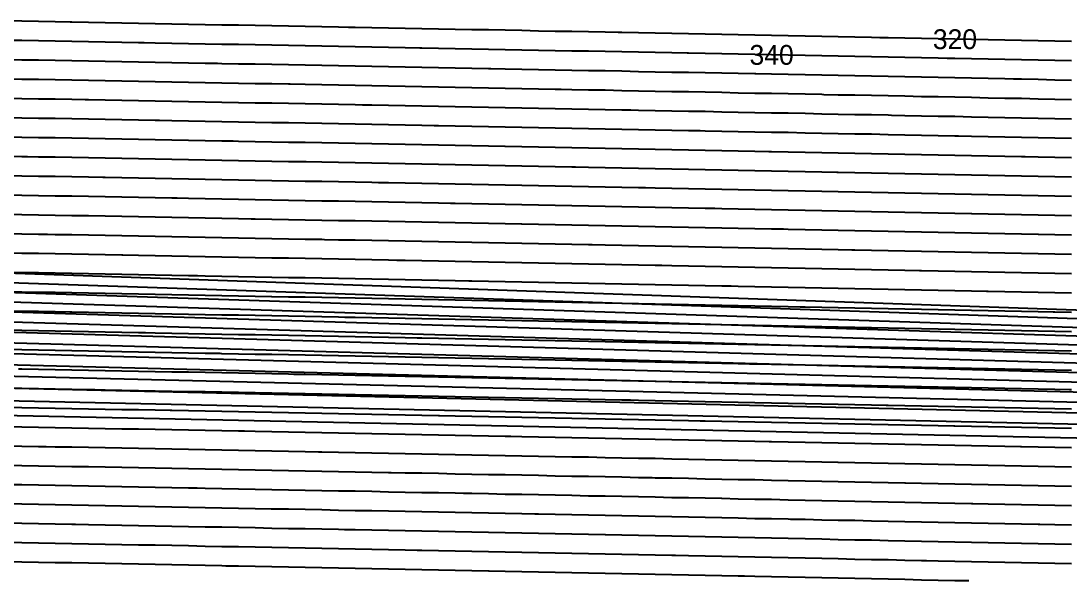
# Model space of a CAD drawing. Header units: metres. Extents: x 3386 to 5486, y 31 to 113.
# Drawn here: x 4023.1 to 4155.5, y 32.7 to 103.4 of the extents above; entities that cross this region are included whole.
import ezdxf
from ezdxf.enums import TextEntityAlignment as Align

# ---------------------------------------------------------------- set-up
doc = ezdxf.new("R2010")
doc.units = ezdxf.units.M
for name, color, linetype in [('Vs_320', 7, 'Continuous'), ('Vs_340', 7, 'Continuous'), ('Vs_360', 7, 'Continuous'), ('Vs_380', 7, 'Continuous'), ('Vs_400', 7, 'Continuous'), ('Vs_420', 7, 'Continuous'), ('Vs_440', 7, 'Continuous'), ('Vs_460', 7, 'Continuous'), ('Vs_480', 7, 'Continuous'), ('Vs_500', 7, 'Continuous'), ('Vs_520', 7, 'Continuous'), ('Vs_540', 7, 'Continuous'), ('Vs_560', 7, 'Continuous'), ('Vs_580', 7, 'Continuous'), ('Vs_600', 7, 'Continuous'), ('Vs_620', 7, 'Continuous'), ('Vs_640', 7, 'Continuous'), ('Vs_660', 7, 'Continuous'), ('Vs_680', 7, 'Continuous'), ('Vs_700', 7, 'Continuous'), ('Vs_720', 7, 'Continuous'), ('Vs_740', 7, 'Continuous'), ('Vs_760', 7, 'Continuous'), ('Vs_780', 7, 'Continuous'), ('Vs_800', 7, 'Continuous'), ('Vs_820', 7, 'Continuous'), ('Vs_840', 7, 'Continuous'), ('Vs_860', 7, 'Continuous'), ('Vs_880', 7, 'Continuous'), ('Vs_900', 7, 'Continuous'), ('Vs_920', 7, 'Continuous'), ('Vs_940', 7, 'Continuous'), ('Vs_960', 7, 'Continuous')]:
    doc.layers.add(name, color=color, linetype=linetype)

msp = doc.modelspace()

# ---------------------------------------------------------------- linework, layer by layer
at = {"layer": 'Vs_320'}
msp.add_lwpolyline([(4155.6, 100.76), (4153.5, 100.8), (4151.4, 100.84), (4149.3, 100.89), (4147.2, 100.93), (4145.1, 100.97), (4143, 101.01), (4140.9, 101.06), (4138.79, 101.1), (4136.69, 101.14), (4134.59, 101.18), (4132.49, 101.23), (4131.44, 101.25), (4130.39, 101.27), (4128.29, 101.31), (4126.19, 101.35), (4124.09, 101.39), (4121.99, 101.44), (4119.88, 101.48), (4117.78, 101.52), (4115.68, 101.56), (4113.58, 101.6), (4111.48, 101.64), (4109.38, 101.68), (4107.28, 101.73), (4105.18, 101.77), (4103.08, 101.81), (4100.97, 101.85), (4098.87, 101.89), (4098.41, 101.9), (4096.77, 101.93), (4094.67, 101.97), (4092.57, 102.01), (4090.47, 102.05), (4088.37, 102.09), (4086.27, 102.14), (4084.17, 102.18), (4082.06, 102.22), (4079.96, 102.26), (4077.86, 102.3), (4075.76, 102.34), (4073.66, 102.38), (4071.56, 102.42), (4069.46, 102.46), (4067.36, 102.5), (4065.26, 102.54), (4064.41, 102.55), (4063.15, 102.58), (4061.05, 102.62), (4058.95, 102.66), (4056.85, 102.7), (4054.75, 102.73), (4052.65, 102.77), (4050.55, 102.81), (4048.45, 102.85), (4046.35, 102.89), (4044.24, 102.93), (4042.14, 102.97), (4040.04, 103.01), (4037.94, 103.05), (4035.84, 103.09), (4033.74, 103.13), (4031.64, 103.16), (4029.54, 103.2), (4029.32, 103.21), (4027.44, 103.24), (4025.33, 103.28), (4023.23, 103.32), (4021.13, 103.36)], dxfattribs=at)
at = {"layer": 'Vs_340'}
msp.add_lwpolyline([(4155.6, 98.31), (4153.5, 98.36), (4151.4, 98.4), (4149.3, 98.44), (4147.2, 98.49), (4145.1, 98.53), (4143, 98.57), (4140.9, 98.61), (4139.9, 98.63), (4138.79, 98.66), (4136.69, 98.7), (4134.59, 98.74), (4132.49, 98.78), (4130.39, 98.82), (4128.29, 98.87), (4126.19, 98.91), (4124.09, 98.95), (4121.99, 98.99), (4119.88, 99.03), (4117.78, 99.08), (4115.68, 99.12), (4113.58, 99.16), (4111.48, 99.2), (4109.38, 99.24), (4107.28, 99.28), (4107.12, 99.29), (4105.18, 99.32), (4103.08, 99.37), (4100.97, 99.41), (4098.87, 99.45), (4096.77, 99.49), (4094.67, 99.53), (4092.57, 99.57), (4090.47, 99.61), (4088.37, 99.65), (4086.27, 99.69), (4084.17, 99.73), (4082.06, 99.77), (4079.96, 99.81), (4077.86, 99.85), (4075.76, 99.89), (4073.66, 99.94), (4073.42, 99.94), (4071.56, 99.98), (4069.46, 100.02), (4067.36, 100.06), (4065.26, 100.09), (4063.15, 100.13), (4061.05, 100.17), (4058.95, 100.21), (4056.85, 100.25), (4054.75, 100.29), (4052.65, 100.33), (4050.55, 100.37), (4048.45, 100.41), (4046.35, 100.45), (4044.24, 100.49), (4042.14, 100.53), (4040.04, 100.57), (4038.64, 100.59), (4037.94, 100.61), (4035.84, 100.64), (4033.74, 100.68), (4031.64, 100.72), (4029.54, 100.76), (4027.44, 100.8), (4025.33, 100.84), (4023.23, 100.88), (4021.13, 100.91)], dxfattribs=at)
at = {"layer": 'Vs_360'}
msp.add_lwpolyline([(4155.6, 95.87), (4153.5, 95.91), (4151.4, 95.96), (4149.3, 96), (4148.3, 96.02), (4147.2, 96.04), (4145.1, 96.09), (4143, 96.13), (4140.9, 96.17), (4138.79, 96.21), (4136.69, 96.26), (4134.59, 96.3), (4132.49, 96.34), (4130.39, 96.38), (4128.29, 96.42), (4126.19, 96.47), (4124.09, 96.51), (4121.99, 96.55), (4119.88, 96.59), (4117.78, 96.63), (4115.78, 96.67), (4115.68, 96.68), (4113.58, 96.72), (4111.48, 96.76), (4109.38, 96.8), (4107.28, 96.84), (4105.18, 96.88), (4103.08, 96.92), (4100.97, 96.96), (4098.87, 97.01), (4096.77, 97.05), (4094.67, 97.09), (4092.57, 97.13), (4090.47, 97.17), (4088.37, 97.21), (4086.27, 97.25), (4084.17, 97.29), (4082.35, 97.33), (4082.06, 97.33), (4079.96, 97.37), (4077.86, 97.41), (4075.76, 97.45), (4073.66, 97.49), (4071.56, 97.53), (4069.46, 97.57), (4067.36, 97.61), (4065.26, 97.65), (4063.15, 97.69), (4061.05, 97.73), (4058.95, 97.77), (4056.85, 97.81), (4054.75, 97.85), (4052.65, 97.89), (4050.55, 97.93), (4048.45, 97.97), (4047.89, 97.98), (4046.35, 98.01), (4044.24, 98.05), (4042.14, 98.09), (4040.04, 98.13), (4037.94, 98.16), (4035.84, 98.2), (4033.74, 98.24), (4031.64, 98.28), (4029.54, 98.32), (4027.44, 98.36), (4025.33, 98.4), (4023.23, 98.43), (4021.13, 98.47)], dxfattribs=at)
at = {"layer": 'Vs_380'}
msp.add_lwpolyline([(4155.6, 93.43), (4153.5, 93.47), (4151.4, 93.51), (4149.3, 93.56), (4147.2, 93.6), (4145.1, 93.64), (4143, 93.69), (4140.9, 93.73), (4138.79, 93.77), (4136.69, 93.81), (4134.59, 93.86), (4132.49, 93.9), (4130.39, 93.94), (4128.29, 93.98), (4126.19, 94.02), (4124.37, 94.06), (4124.09, 94.07), (4121.99, 94.11), (4119.88, 94.15), (4117.78, 94.19), (4115.68, 94.23), (4113.58, 94.27), (4111.48, 94.32), (4109.38, 94.36), (4107.28, 94.4), (4105.18, 94.44), (4103.08, 94.48), (4100.97, 94.52), (4098.87, 94.56), (4096.77, 94.61), (4094.67, 94.65), (4092.57, 94.69), (4091.22, 94.71), (4090.47, 94.73), (4088.37, 94.77), (4086.27, 94.81), (4084.17, 94.85), (4082.06, 94.89), (4079.96, 94.93), (4077.86, 94.97), (4075.76, 95.01), (4073.66, 95.05), (4071.56, 95.09), (4069.46, 95.13), (4067.36, 95.17), (4065.26, 95.21), (4063.15, 95.25), (4061.05, 95.29), (4058.95, 95.33), (4057.07, 95.37), (4056.85, 95.37), (4054.75, 95.41), (4052.65, 95.45), (4050.55, 95.49), (4048.45, 95.53), (4046.35, 95.57), (4044.24, 95.61), (4042.14, 95.65), (4040.04, 95.68), (4037.94, 95.72), (4035.84, 95.76), (4033.74, 95.8), (4031.64, 95.84), (4029.54, 95.88), (4027.44, 95.92), (4025.33, 95.96), (4023.23, 95.99), (4021.77, 96.02)], dxfattribs=at)
at = {"layer": 'Vs_400'}
msp.add_lwpolyline([(4155.6, 90.99), (4153.5, 91.03), (4151.4, 91.07), (4149.3, 91.11), (4147.2, 91.16), (4145.1, 91.2), (4143, 91.24), (4140.9, 91.29), (4138.79, 91.33), (4136.69, 91.37), (4134.59, 91.41), (4132.89, 91.45), (4132.49, 91.46), (4130.39, 91.5), (4128.29, 91.54), (4126.19, 91.58), (4124.09, 91.62), (4121.99, 91.67), (4119.88, 91.71), (4117.78, 91.75), (4115.68, 91.79), (4113.58, 91.83), (4111.48, 91.87), (4109.38, 91.92), (4107.28, 91.96), (4105.18, 92), (4103.08, 92.04), (4100.97, 92.08), (4100.02, 92.1), (4098.87, 92.12), (4096.77, 92.16), (4094.67, 92.21), (4092.57, 92.25), (4090.47, 92.29), (4088.37, 92.33), (4086.27, 92.37), (4084.17, 92.41), (4082.06, 92.45), (4079.96, 92.49), (4077.86, 92.53), (4075.76, 92.57), (4073.66, 92.61), (4071.56, 92.65), (4069.46, 92.69), (4067.36, 92.73), (4066.18, 92.75), (4065.26, 92.77), (4063.15, 92.81), (4061.05, 92.85), (4058.95, 92.89), (4056.85, 92.93), (4054.75, 92.97), (4052.65, 93.01), (4050.55, 93.05), (4048.45, 93.09), (4046.35, 93.13), (4044.24, 93.17), (4042.14, 93.21), (4040.04, 93.24), (4037.94, 93.28), (4035.84, 93.32), (4033.74, 93.36), (4031.64, 93.4), (4031.21, 93.41), (4029.54, 93.44), (4027.44, 93.48), (4025.33, 93.51), (4023.23, 93.55), (4021.13, 93.59)], dxfattribs=at)
at = {"layer": 'Vs_420'}
msp.add_lwpolyline([(4155.6, 88.54), (4153.5, 88.59), (4151.4, 88.63), (4149.3, 88.67), (4147.2, 88.72), (4145.1, 88.76), (4143, 88.8), (4141.36, 88.83), (4140.9, 88.84), (4138.79, 88.89), (4136.69, 88.93), (4134.59, 88.97), (4132.49, 89.01), (4130.39, 89.06), (4128.29, 89.1), (4126.19, 89.14), (4124.09, 89.18), (4121.99, 89.22), (4119.88, 89.27), (4117.78, 89.31), (4115.68, 89.35), (4113.58, 89.39), (4111.48, 89.43), (4109.38, 89.48), (4108.76, 89.49), (4107.28, 89.52), (4105.18, 89.56), (4103.08, 89.6), (4100.97, 89.64), (4098.87, 89.68), (4096.77, 89.72), (4094.67, 89.76), (4092.57, 89.81), (4090.47, 89.85), (4088.37, 89.89), (4086.27, 89.93), (4084.17, 89.97), (4082.06, 90.01), (4079.96, 90.05), (4077.86, 90.09), (4075.76, 90.13), (4075.21, 90.14), (4073.66, 90.17), (4071.56, 90.21), (4069.46, 90.25), (4067.36, 90.29), (4065.26, 90.33), (4063.15, 90.37), (4061.05, 90.41), (4058.95, 90.45), (4056.85, 90.49), (4054.75, 90.53), (4052.65, 90.57), (4050.55, 90.61), (4048.45, 90.65), (4046.35, 90.69), (4044.24, 90.73), (4042.14, 90.76), (4040.58, 90.79), (4040.04, 90.8), (4037.94, 90.84), (4035.84, 90.88), (4033.74, 90.92), (4031.64, 90.96), (4029.54, 91), (4027.44, 91.04), (4025.33, 91.07), (4023.23, 91.11), (4021.13, 91.15)], dxfattribs=at)
at = {"layer": 'Vs_440'}
msp.add_lwpolyline([(4155.6, 86.1), (4153.5, 86.14), (4151.4, 86.19), (4149.77, 86.22), (4149.3, 86.23), (4147.2, 86.27), (4145.1, 86.32), (4143, 86.36), (4140.9, 86.4), (4138.79, 86.44), (4136.69, 86.49), (4134.59, 86.53), (4132.49, 86.57), (4130.39, 86.61), (4128.29, 86.66), (4126.19, 86.7), (4124.09, 86.74), (4121.99, 86.78), (4119.88, 86.83), (4117.78, 86.87), (4117.42, 86.87), (4115.68, 86.91), (4113.58, 86.95), (4111.48, 86.99), (4109.38, 87.03), (4107.28, 87.08), (4105.18, 87.12), (4103.08, 87.16), (4100.97, 87.2), (4098.87, 87.24), (4096.77, 87.28), (4094.67, 87.32), (4092.57, 87.36), (4090.47, 87.41), (4088.37, 87.45), (4086.27, 87.49), (4084.17, 87.53), (4084.17, 87.53), (4082.06, 87.57), (4079.96, 87.61), (4077.86, 87.65), (4075.76, 87.69), (4073.66, 87.73), (4071.56, 87.77), (4069.46, 87.81), (4067.36, 87.85), (4065.26, 87.89), (4063.15, 87.93), (4061.05, 87.97), (4058.95, 88.01), (4056.85, 88.05), (4054.75, 88.09), (4052.65, 88.13), (4050.55, 88.17), (4049.87, 88.18), (4048.45, 88.21), (4046.35, 88.25), (4044.24, 88.29), (4042.14, 88.33), (4040.04, 88.36), (4037.94, 88.4), (4035.84, 88.44), (4033.74, 88.48), (4031.64, 88.52), (4029.54, 88.56), (4027.44, 88.6), (4025.33, 88.63), (4023.23, 88.67), (4021.13, 88.71)], dxfattribs=at)
at = {"layer": 'Vs_460'}
msp.add_lwpolyline([(4155.6, 83.66), (4153.5, 83.7), (4151.4, 83.75), (4149.3, 83.79), (4147.2, 83.83), (4145.1, 83.87), (4143, 83.92), (4140.9, 83.96), (4138.79, 84), (4136.69, 84.05), (4134.59, 84.09), (4132.49, 84.13), (4130.39, 84.17), (4128.29, 84.22), (4126.19, 84.26), (4126.02, 84.26), (4124.09, 84.3), (4121.99, 84.34), (4119.88, 84.38), (4117.78, 84.43), (4115.68, 84.47), (4113.58, 84.51), (4111.48, 84.55), (4109.38, 84.59), (4107.28, 84.64), (4105.18, 84.68), (4103.08, 84.72), (4100.97, 84.76), (4098.87, 84.8), (4096.77, 84.84), (4094.67, 84.88), (4093.06, 84.91), (4092.57, 84.92), (4090.47, 84.97), (4088.37, 85.01), (4086.27, 85.05), (4084.17, 85.09), (4082.06, 85.13), (4079.96, 85.17), (4077.86, 85.21), (4075.76, 85.25), (4073.66, 85.29), (4071.56, 85.33), (4069.46, 85.37), (4067.36, 85.41), (4065.26, 85.45), (4063.15, 85.49), (4061.05, 85.53), (4059.08, 85.57), (4058.95, 85.57), (4056.85, 85.61), (4054.75, 85.65), (4052.65, 85.69), (4050.55, 85.73), (4048.45, 85.77), (4046.35, 85.81), (4044.24, 85.85), (4042.14, 85.89), (4040.04, 85.92), (4037.94, 85.96), (4035.84, 86), (4033.74, 86.04), (4031.64, 86.08), (4029.54, 86.12), (4027.44, 86.16), (4025.33, 86.2), (4023.94, 86.22), (4023.23, 86.23), (4021.13, 86.27)], dxfattribs=at)
at = {"layer": 'Vs_480'}
msp.add_lwpolyline([(4155.6, 81.22), (4153.5, 81.26), (4151.4, 81.3), (4149.3, 81.35), (4147.2, 81.39), (4145.1, 81.43), (4143, 81.48), (4140.9, 81.52), (4138.79, 81.56), (4136.69, 81.6), (4134.59, 81.65), (4134.56, 81.65), (4132.49, 81.69), (4130.39, 81.73), (4128.29, 81.77), (4126.19, 81.82), (4124.09, 81.86), (4121.99, 81.9), (4119.88, 81.94), (4117.78, 81.99), (4115.68, 82.03), (4113.58, 82.07), (4111.48, 82.11), (4109.38, 82.15), (4107.28, 82.19), (4105.18, 82.24), (4103.08, 82.28), (4101.87, 82.3), (4100.97, 82.32), (4098.87, 82.36), (4096.77, 82.4), (4094.67, 82.44), (4092.57, 82.48), (4090.47, 82.53), (4088.37, 82.57), (4086.27, 82.61), (4084.17, 82.65), (4082.06, 82.69), (4079.96, 82.73), (4077.86, 82.77), (4075.76, 82.81), (4073.66, 82.85), (4071.56, 82.89), (4069.46, 82.93), (4068.22, 82.95), (4067.36, 82.97), (4065.26, 83.01), (4063.15, 83.05), (4061.05, 83.09), (4058.95, 83.13), (4056.85, 83.17), (4054.75, 83.21), (4052.65, 83.25), (4050.55, 83.29), (4048.45, 83.33), (4046.35, 83.37), (4044.24, 83.41), (4042.14, 83.45), (4040.04, 83.49), (4037.94, 83.52), (4035.84, 83.56), (4033.74, 83.6), (4033.43, 83.61), (4031.64, 83.64), (4029.54, 83.68), (4027.44, 83.72), (4025.33, 83.76), (4023.23, 83.8), (4021.13, 83.83)], dxfattribs=at)
at = {"layer": 'Vs_500'}
msp.add_lwpolyline([(4155.6, 78.78), (4153.5, 78.82), (4151.4, 78.86), (4149.3, 78.91), (4147.2, 78.95), (4145.1, 78.99), (4143.03, 79.04), (4143, 79.04), (4140.9, 79.08), (4138.79, 79.12), (4136.69, 79.16), (4134.59, 79.21), (4132.49, 79.25), (4130.39, 79.29), (4128.29, 79.33), (4126.19, 79.38), (4124.09, 79.42), (4121.99, 79.46), (4119.88, 79.5), (4117.78, 79.55), (4115.68, 79.59), (4113.58, 79.63), (4111.48, 79.67), (4110.61, 79.69), (4109.38, 79.71), (4107.28, 79.75), (4105.18, 79.8), (4103.08, 79.84), (4100.97, 79.88), (4098.87, 79.92), (4096.77, 79.96), (4094.67, 80), (4092.57, 80.04), (4090.47, 80.09), (4088.37, 80.13), (4086.27, 80.17), (4084.17, 80.21), (4082.06, 80.25), (4079.96, 80.29), (4077.86, 80.33), (4077.27, 80.34), (4075.76, 80.37), (4073.66, 80.41), (4071.56, 80.45), (4069.46, 80.49), (4067.36, 80.53), (4065.26, 80.57), (4063.15, 80.61), (4061.05, 80.65), (4058.95, 80.69), (4056.85, 80.73), (4054.75, 80.77), (4052.65, 80.81), (4050.55, 80.85), (4048.45, 80.89), (4046.35, 80.93), (4044.24, 80.97), (4042.83, 80.99), (4042.14, 81.01), (4040.04, 81.05), (4037.94, 81.09), (4035.84, 81.12), (4033.74, 81.16), (4031.64, 81.2), (4029.54, 81.24), (4027.44, 81.28), (4025.33, 81.32), (4023.23, 81.36), (4021.13, 81.4)], dxfattribs=at)
at = {"layer": 'Vs_520'}
msp.add_lwpolyline([(4155.6, 76.34), (4153.5, 76.38), (4151.43, 76.42), (4151.4, 76.42), (4149.3, 76.47), (4147.2, 76.51), (4145.1, 76.55), (4143, 76.6), (4140.9, 76.64), (4138.79, 76.68), (4136.69, 76.72), (4134.59, 76.77), (4132.49, 76.81), (4130.39, 76.85), (4128.29, 76.89), (4126.19, 76.94), (4124.09, 76.98), (4121.99, 77.02), (4119.88, 77.06), (4119.29, 77.08), (4117.78, 77.11), (4115.68, 77.15), (4113.58, 77.19), (4111.48, 77.23), (4109.38, 77.27), (4107.28, 77.31), (4105.18, 77.36), (4103.08, 77.4), (4100.97, 77.44), (4098.87, 77.48), (4096.77, 77.52), (4094.67, 77.56), (4092.57, 77.61), (4090.47, 77.65), (4088.37, 77.69), (4086.27, 77.73), (4086.24, 77.73), (4084.17, 77.77), (4082.06, 77.81), (4079.96, 77.85), (4077.86, 77.89), (4075.76, 77.93), (4073.66, 77.97), (4071.56, 78.01), (4069.46, 78.05), (4067.36, 78.09), (4065.26, 78.13), (4063.15, 78.17), (4061.05, 78.21), (4058.95, 78.25), (4056.85, 78.29), (4054.75, 78.33), (4052.65, 78.37), (4052.15, 78.38), (4050.55, 78.41), (4048.45, 78.45), (4046.35, 78.49), (4044.24, 78.53), (4042.14, 78.57), (4040.04, 78.61), (4037.94, 78.65), (4035.84, 78.69), (4033.74, 78.73), (4031.64, 78.76), (4029.54, 78.8), (4027.44, 78.84), (4025.33, 78.88), (4023.23, 78.92), (4021.13, 78.96)], dxfattribs=at)
at = {"layer": 'Vs_540'}
msp.add_lwpolyline([(4155.6, 73.9), (4153.5, 73.94), (4151.4, 73.98), (4149.3, 74.03), (4147.2, 74.07), (4145.1, 74.11), (4143, 74.15), (4140.9, 74.2), (4138.79, 74.24), (4136.69, 74.28), (4134.59, 74.33), (4132.49, 74.37), (4130.39, 74.41), (4128.29, 74.45), (4127.89, 74.46), (4126.19, 74.5), (4124.09, 74.54), (4121.99, 74.58), (4119.88, 74.62), (4117.78, 74.67), (4115.68, 74.71), (4113.58, 74.75), (4111.48, 74.79), (4109.38, 74.83), (4107.28, 74.88), (4105.18, 74.92), (4103.08, 74.96), (4100.97, 75), (4098.87, 75.04), (4096.77, 75.08), (4095.13, 75.12), (4094.67, 75.12), (4092.57, 75.17), (4090.47, 75.21), (4088.37, 75.25), (4086.27, 75.29), (4084.17, 75.33), (4082.06, 75.37), (4079.96, 75.41), (4077.86, 75.45), (4075.76, 75.49), (4073.66, 75.53), (4071.56, 75.57), (4069.46, 75.61), (4067.36, 75.65), (4065.26, 75.69), (4063.15, 75.73), (4061.38, 75.77), (4061.05, 75.78), (4058.95, 75.81), (4056.85, 75.85), (4054.75, 75.89), (4052.65, 75.93), (4050.55, 75.97), (4048.45, 76.01), (4046.35, 76.05), (4044.24, 76.09), (4042.14, 76.13), (4040.04, 76.17), (4037.94, 76.21), (4035.84, 76.25), (4033.74, 76.29), (4031.64, 76.33), (4029.54, 76.37), (4027.44, 76.4), (4026.46, 76.42), (4025.33, 76.44), (4023.23, 76.48), (4021.13, 76.52)], dxfattribs=at)
at = {"layer": 'Vs_560'}
msp.add_lwpolyline([(4155.6, 71.46), (4153.5, 71.5), (4151.4, 71.54), (4149.3, 71.59), (4147.2, 71.63), (4145.1, 71.67), (4143, 71.71), (4140.9, 71.76), (4138.79, 71.8), (4136.69, 71.84), (4136.42, 71.85), (4134.59, 71.89), (4132.49, 71.93), (4130.39, 71.97), (4128.29, 72.01), (4126.19, 72.06), (4124.09, 72.1), (4121.99, 72.14), (4119.88, 72.18), (4117.78, 72.23), (4115.68, 72.27), (4113.58, 72.31), (4111.48, 72.35), (4109.38, 72.39), (4107.28, 72.44), (4105.18, 72.48), (4103.95, 72.5), (4103.08, 72.52), (4100.97, 72.56), (4098.87, 72.6), (4096.77, 72.64), (4094.67, 72.69), (4092.57, 72.73), (4090.47, 72.77), (4088.37, 72.81), (4086.27, 72.85), (4084.17, 72.89), (4082.06, 72.93), (4079.96, 72.97), (4077.86, 73.01), (4075.76, 73.05), (4073.66, 73.1), (4071.56, 73.14), (4070.52, 73.16), (4069.46, 73.18), (4067.36, 73.22), (4065.26, 73.26), (4063.15, 73.3), (4061.05, 73.34), (4058.95, 73.38), (4056.85, 73.42), (4054.75, 73.46), (4052.65, 73.5), (4050.55, 73.54), (4048.45, 73.58), (4046.35, 73.62), (4044.24, 73.65), (4042.14, 73.69), (4040.04, 73.73), (4037.94, 73.77), (4035.97, 73.81), (4035.84, 73.81), (4033.74, 73.85), (4031.64, 73.89), (4029.54, 73.93), (4027.44, 73.97), (4025.33, 74.01), (4023.23, 74.04), (4021.13, 74.08)], dxfattribs=at)
at = {"layer": 'Vs_580'}
msp.add_lwpolyline([(4155.6, 69.01), (4153.5, 69.06), (4151.4, 69.1), (4149.3, 69.15), (4147.2, 69.19), (4145.1, 69.23), (4144.89, 69.24), (4143, 69.28), (4140.9, 69.32), (4138.79, 69.36), (4136.69, 69.4), (4134.59, 69.45), (4132.49, 69.49), (4130.39, 69.53), (4128.29, 69.58), (4126.19, 69.62), (4124.09, 69.66), (4121.99, 69.7), (4119.88, 69.75), (4117.78, 69.79), (4115.68, 69.83), (4113.58, 69.87), (4112.69, 69.89), (4111.48, 69.91), (4109.38, 69.96), (4107.28, 70), (4105.18, 70.04), (4103.08, 70.08), (4100.97, 70.12), (4098.87, 70.16), (4096.77, 70.21), (4094.67, 70.25), (4092.57, 70.29), (4090.47, 70.33), (4088.37, 70.37), (4086.27, 70.41), (4084.17, 70.45), (4082.06, 70.49), (4079.96, 70.54), (4079.58, 70.54), (4077.86, 70.58), (4075.76, 70.62), (4073.66, 70.66), (4071.56, 70.7), (4069.46, 70.74), (4067.36, 70.78), (4065.26, 70.82), (4063.15, 70.86), (4061.05, 70.9), (4058.95, 70.94), (4056.85, 70.98), (4054.75, 71.02), (4052.65, 71.06), (4050.55, 71.1), (4048.45, 71.14), (4046.35, 71.18), (4045.38, 71.2), (4044.24, 71.22), (4042.14, 71.26), (4040.04, 71.3), (4037.94, 71.34), (4035.84, 71.37), (4033.74, 71.41), (4031.64, 71.45), (4029.54, 71.49), (4027.44, 71.53), (4025.33, 71.57), (4023.23, 71.61), (4021.13, 71.65)], dxfattribs=at)
at = {"layer": 'Vs_600'}
msp.add_lwpolyline([(4155.6, 66.58), (4153.5, 66.62), (4153.29, 66.62), (4151.4, 66.66), (4149.3, 66.71), (4147.2, 66.75), (4145.1, 66.79), (4143, 66.84), (4140.9, 66.88), (4138.79, 66.92), (4136.69, 66.96), (4134.59, 67.01), (4132.49, 67.05), (4130.39, 67.09), (4128.29, 67.14), (4126.19, 67.18), (4124.09, 67.22), (4121.99, 67.26), (4121.36, 67.28), (4119.88, 67.31), (4117.78, 67.35), (4115.68, 67.39), (4113.58, 67.43), (4111.48, 67.48), (4109.38, 67.52), (4107.28, 67.56), (4105.18, 67.6), (4103.08, 67.64), (4100.97, 67.68), (4098.87, 67.73), (4096.77, 67.77), (4094.67, 67.81), (4092.57, 67.85), (4090.47, 67.89), (4088.55, 67.93), (4088.37, 67.93), (4086.27, 67.97), (4084.17, 68.02), (4082.06, 68.06), (4079.96, 68.1), (4077.86, 68.14), (4075.76, 68.18), (4073.66, 68.22), (4071.56, 68.26), (4069.46, 68.3), (4067.36, 68.34), (4065.26, 68.38), (4063.15, 68.42), (4061.05, 68.46), (4058.95, 68.5), (4056.85, 68.54), (4054.75, 68.58), (4054.71, 68.58), (4052.65, 68.62), (4050.55, 68.66), (4048.45, 68.7), (4046.35, 68.74), (4044.24, 68.78), (4042.14, 68.82), (4040.04, 68.86), (4037.94, 68.9), (4035.84, 68.94), (4033.74, 68.98), (4031.64, 69.02), (4029.54, 69.05), (4027.44, 69.09), (4025.33, 69.13), (4023.23, 69.17), (4021.13, 69.21)], dxfattribs=at)
at = {"layer": 'Vs_620'}
msp.add_lwpolyline([(4155.6, 64.14), (4153.5, 64.18), (4151.4, 64.22), (4149.3, 64.27), (4147.2, 64.31), (4145.1, 64.35), (4143, 64.4), (4140.9, 64.44), (4138.79, 64.48), (4136.69, 64.53), (4134.59, 64.57), (4132.49, 64.61), (4130.39, 64.65), (4129.96, 64.66), (4128.29, 64.7), (4126.19, 64.74), (4124.09, 64.78), (4121.99, 64.83), (4119.88, 64.87), (4117.78, 64.91), (4115.68, 64.95), (4113.58, 64.99), (4111.48, 65.04), (4109.38, 65.08), (4107.28, 65.12), (4105.18, 65.16), (4103.08, 65.2), (4100.97, 65.25), (4098.87, 65.29), (4097.44, 65.32), (4096.77, 65.33), (4094.67, 65.37), (4092.57, 65.41), (4090.47, 65.45), (4088.37, 65.5), (4086.27, 65.54), (4084.17, 65.58), (4082.06, 65.62), (4079.96, 65.66), (4077.86, 65.7), (4075.76, 65.74), (4073.66, 65.78), (4071.56, 65.82), (4069.46, 65.86), (4067.36, 65.9), (4065.26, 65.94), (4063.94, 65.97), (4063.15, 65.98), (4061.05, 66.03), (4058.95, 66.07), (4056.85, 66.11), (4054.75, 66.15), (4052.65, 66.19), (4050.55, 66.23), (4048.45, 66.26), (4046.35, 66.3), (4044.24, 66.34), (4042.14, 66.38), (4040.04, 66.42), (4037.94, 66.46), (4035.84, 66.5), (4033.74, 66.54), (4031.64, 66.58), (4029.54, 66.62), (4029.29, 66.62), (4027.44, 66.66), (4025.33, 66.7), (4023.23, 66.73), (4021.13, 66.77)], dxfattribs=at)
at = {"layer": 'Vs_640'}
msp.add_lwpolyline([(4155.6, 61.7), (4153.5, 61.74), (4151.4, 61.78), (4149.3, 61.83), (4147.2, 61.87), (4145.1, 61.91), (4143, 61.96), (4140.9, 62), (4138.79, 62.04), (4138.48, 62.05), (4136.69, 62.09), (4134.59, 62.13), (4132.49, 62.17), (4130.39, 62.22), (4128.29, 62.26), (4126.19, 62.3), (4124.09, 62.34), (4121.99, 62.39), (4119.88, 62.43), (4117.78, 62.47), (4115.68, 62.51), (4113.58, 62.56), (4111.48, 62.6), (4109.38, 62.64), (4107.28, 62.68), (4106.25, 62.7), (4105.18, 62.73), (4103.08, 62.77), (4100.97, 62.81), (4098.87, 62.85), (4096.77, 62.89), (4094.67, 62.93), (4092.57, 62.98), (4090.47, 63.02), (4088.37, 63.06), (4086.27, 63.1), (4084.17, 63.14), (4082.06, 63.18), (4079.96, 63.22), (4077.86, 63.26), (4075.76, 63.3), (4073.66, 63.35), (4073.08, 63.36), (4071.56, 63.39), (4069.46, 63.43), (4067.36, 63.47), (4065.26, 63.51), (4063.15, 63.55), (4061.05, 63.59), (4058.95, 63.63), (4056.85, 63.67), (4054.75, 63.71), (4052.65, 63.75), (4050.55, 63.79), (4048.45, 63.83), (4046.35, 63.87), (4044.24, 63.91), (4042.14, 63.95), (4040.04, 63.99), (4038.81, 64.01), (4037.94, 64.03), (4035.84, 64.07), (4033.74, 64.1), (4031.64, 64.14), (4029.54, 64.18), (4027.44, 64.22), (4025.33, 64.26), (4023.23, 64.3), (4021.13, 64.34)], dxfattribs=at)
at = {"layer": 'Vs_660'}
msp.add_lwpolyline([(4155.6, 59.26), (4153.5, 59.3), (4151.4, 59.34), (4149.3, 59.39), (4147.2, 59.43), (4146.94, 59.44), (4145.1, 59.48), (4143, 59.52), (4140.9, 59.56), (4138.79, 59.61), (4136.69, 59.65), (4134.59, 59.69), (4132.49, 59.73), (4130.39, 59.78), (4128.29, 59.82), (4126.19, 59.86), (4124.09, 59.91), (4121.99, 59.95), (4119.88, 59.99), (4117.78, 60.03), (4115.68, 60.08), (4114.99, 60.09), (4113.58, 60.12), (4111.48, 60.16), (4109.38, 60.2), (4107.28, 60.25), (4105.18, 60.29), (4103.08, 60.33), (4100.97, 60.37), (4098.87, 60.41), (4096.77, 60.45), (4094.67, 60.5), (4092.57, 60.54), (4090.47, 60.58), (4088.37, 60.62), (4086.27, 60.66), (4084.17, 60.7), (4082.13, 60.74), (4082.06, 60.74), (4079.96, 60.79), (4077.86, 60.83), (4075.76, 60.87), (4073.66, 60.91), (4071.56, 60.95), (4069.46, 60.99), (4067.36, 61.03), (4065.26, 61.07), (4063.15, 61.11), (4061.05, 61.15), (4058.95, 61.19), (4056.85, 61.23), (4054.75, 61.27), (4052.65, 61.31), (4050.55, 61.35), (4048.45, 61.39), (4048.22, 61.4), (4046.35, 61.43), (4044.24, 61.47), (4042.14, 61.51), (4040.04, 61.55), (4037.94, 61.59), (4035.84, 61.63), (4033.74, 61.67), (4031.64, 61.71), (4029.54, 61.75), (4027.44, 61.79), (4025.33, 61.83), (4023.23, 61.86), (4021.13, 61.9)], dxfattribs=at)
at = {"layer": 'Vs_680'}
msp.add_lwpolyline([(4155.6, 56.82), (4155.33, 56.82), (4153.5, 56.86), (4151.4, 56.91), (4149.3, 56.95), (4147.2, 56.99), (4145.1, 57.04), (4143, 57.08), (4140.9, 57.12), (4138.79, 57.17), (4136.69, 57.21), (4134.59, 57.25), (4132.49, 57.3), (4130.39, 57.34), (4128.29, 57.38), (4126.19, 57.43), (4124.09, 57.47), (4123.64, 57.48), (4121.99, 57.51), (4119.88, 57.55), (4117.78, 57.6), (4115.68, 57.64), (4113.58, 57.68), (4111.48, 57.72), (4109.38, 57.77), (4107.28, 57.81), (4105.18, 57.85), (4103.08, 57.89), (4100.97, 57.93), (4098.87, 57.98), (4096.77, 58.02), (4094.67, 58.06), (4092.57, 58.1), (4091.09, 58.13), (4090.47, 58.14), (4088.37, 58.18), (4086.27, 58.23), (4084.17, 58.27), (4082.06, 58.31), (4079.96, 58.35), (4077.86, 58.39), (4075.76, 58.43), (4073.66, 58.47), (4071.56, 58.51), (4069.46, 58.55), (4067.36, 58.59), (4065.26, 58.64), (4063.15, 58.68), (4061.05, 58.72), (4058.95, 58.76), (4057.54, 58.78), (4056.85, 58.8), (4054.75, 58.84), (4052.65, 58.88), (4050.55, 58.92), (4048.45, 58.96), (4046.35, 59), (4044.24, 59.04), (4042.14, 59.08), (4040.04, 59.12), (4037.94, 59.16), (4035.84, 59.19), (4033.74, 59.23), (4031.64, 59.27), (4029.54, 59.31), (4027.44, 59.35), (4025.33, 59.39), (4023.23, 59.43), (4022.82, 59.44)], dxfattribs=at)
at = {"layer": 'Vs_700'}
for points in [[(3386.6, 93.52), (4884.3, 41.73)], [(4155.6, 54.38), (4153.5, 54.42), (4151.4, 54.47), (4149.3, 54.51), (4147.2, 54.56), (4145.1, 54.6), (4143, 54.64), (4140.9, 54.69), (4138.79, 54.73), (4136.69, 54.77), (4134.59, 54.82), (4132.49, 54.86), (4132.23, 54.86), (4130.39, 54.9), (4128.29, 54.95), (4126.19, 54.99), (4124.09, 55.03), (4121.99, 55.07), (4119.88, 55.12), (4117.78, 55.16), (4115.68, 55.2), (4113.58, 55.24), (4111.48, 55.29), (4109.38, 55.33), (4107.28, 55.37), (4105.18, 55.41), (4103.08, 55.46), (4100.97, 55.5), (4099.97, 55.52), (4098.87, 55.54), (4096.77, 55.58), (4094.67, 55.62), (4092.57, 55.66), (4090.47, 55.71), (4088.37, 55.75), (4086.27, 55.79), (4084.17, 55.83), (4082.06, 55.87), (4079.96, 55.91), (4077.86, 55.95), (4075.76, 56), (4073.66, 56.04), (4071.56, 56.08), (4069.46, 56.12), (4067.36, 56.16), (4066.75, 56.17), (4065.26, 56.2), (4063.15, 56.24), (4061.05, 56.28), (4058.95, 56.32), (4056.85, 56.36), (4054.75, 56.4), (4052.65, 56.44), (4050.55, 56.48), (4048.45, 56.52), (4046.35, 56.56), (4044.24, 56.6), (4042.14, 56.64), (4040.04, 56.68), (4037.94, 56.72), (4035.84, 56.76), (4033.74, 56.8), (4032.43, 56.82), (4031.64, 56.84), (4029.54, 56.88), (4027.44, 56.92), (4025.33, 56.96), (4023.23, 57), (4021.13, 57.03)]]:
    msp.add_lwpolyline(points, dxfattribs=at)
at = {"layer": 'Vs_720'}
for points in [[(3386.6, 91.76), (4891.05, 41.06)], [(4155.6, 51.94), (4153.5, 51.99), (4151.4, 52.03), (4149.3, 52.07), (4147.2, 52.12), (4145.1, 52.16), (4143, 52.2), (4140.9, 52.25), (4140.74, 52.25), (4138.79, 52.29), (4136.69, 52.33), (4134.59, 52.38), (4132.49, 52.42), (4130.39, 52.46), (4128.29, 52.51), (4126.19, 52.55), (4124.09, 52.59), (4121.99, 52.64), (4119.88, 52.68), (4117.78, 52.72), (4115.68, 52.76), (4113.58, 52.81), (4111.48, 52.85), (4109.38, 52.89), (4108.76, 52.9), (4107.28, 52.93), (4105.18, 52.98), (4103.08, 53.02), (4100.97, 53.06), (4098.87, 53.1), (4096.77, 53.15), (4094.67, 53.19), (4092.57, 53.23), (4090.47, 53.27), (4088.37, 53.31), (4086.27, 53.35), (4084.17, 53.4), (4082.06, 53.44), (4079.96, 53.48), (4077.86, 53.52), (4075.88, 53.56), (4075.76, 53.56), (4073.66, 53.6), (4071.56, 53.64), (4069.46, 53.68), (4067.36, 53.72), (4065.26, 53.76), (4063.15, 53.81), (4061.05, 53.85), (4058.95, 53.89), (4056.85, 53.93), (4054.75, 53.97), (4052.65, 54.01), (4050.55, 54.05), (4048.45, 54.09), (4046.35, 54.13), (4044.24, 54.17), (4042.14, 54.21), (4041.93, 54.21), (4040.04, 54.25), (4037.94, 54.29), (4035.84, 54.33), (4033.74, 54.37), (4031.64, 54.4), (4029.54, 54.44), (4027.44, 54.48), (4025.33, 54.52), (4023.23, 54.56), (4021.13, 54.6)]]:
    msp.add_lwpolyline(points, dxfattribs=at)
at = {"layer": 'Vs_740'}
for points in [[(3386.6, 89.98), (4897.83, 40.41)], [(4155.6, 49.5), (4153.5, 49.55), (4151.4, 49.59), (4149.3, 49.64), (4149.18, 49.64), (4147.2, 49.68), (4145.1, 49.72), (4143, 49.77), (4140.9, 49.81), (4138.79, 49.85), (4136.69, 49.9), (4134.59, 49.94), (4132.49, 49.98), (4130.39, 50.03), (4128.29, 50.07), (4126.19, 50.11), (4124.09, 50.16), (4121.99, 50.2), (4119.88, 50.24), (4117.78, 50.29), (4117.48, 50.29), (4115.68, 50.33), (4113.58, 50.37), (4111.48, 50.41), (4109.38, 50.46), (4107.28, 50.5), (4105.18, 50.54), (4103.08, 50.58), (4100.97, 50.62), (4098.87, 50.67), (4096.77, 50.71), (4094.67, 50.75), (4092.57, 50.79), (4090.47, 50.83), (4088.37, 50.88), (4086.27, 50.92), (4084.91, 50.94), (4084.17, 50.96), (4082.06, 51), (4079.96, 51.04), (4077.86, 51.08), (4075.76, 51.12), (4073.66, 51.17), (4071.56, 51.21), (4069.46, 51.25), (4067.36, 51.29), (4065.26, 51.33), (4063.15, 51.37), (4061.05, 51.41), (4058.95, 51.45), (4056.85, 51.49), (4054.75, 51.53), (4052.65, 51.57), (4051.32, 51.6), (4050.55, 51.61), (4048.45, 51.65), (4046.35, 51.69), (4044.24, 51.73), (4042.14, 51.77), (4040.04, 51.81), (4037.94, 51.85), (4035.84, 51.89), (4033.74, 51.93), (4031.64, 51.97), (4029.54, 52.01), (4027.44, 52.05), (4025.33, 52.09), (4023.23, 52.13), (4021.13, 52.17)]]:
    msp.add_lwpolyline(points, dxfattribs=at)
at = {"layer": 'Vs_760'}
for points in [[(3386.6, 88.18), (4904.66, 39.78)], [(4155.6, 47.07), (4153.5, 47.11), (4151.4, 47.15), (4149.3, 47.2), (4147.2, 47.24), (4145.1, 47.29), (4143, 47.33), (4140.9, 47.37), (4138.79, 47.42), (4136.69, 47.46), (4134.59, 47.5), (4132.49, 47.55), (4130.39, 47.59), (4128.29, 47.63), (4126.19, 47.68), (4126.12, 47.68), (4124.09, 47.72), (4121.99, 47.76), (4119.88, 47.81), (4117.78, 47.85), (4115.68, 47.89), (4113.58, 47.93), (4111.48, 47.98), (4109.38, 48.02), (4107.28, 48.06), (4105.18, 48.1), (4103.08, 48.15), (4100.97, 48.19), (4098.87, 48.23), (4096.77, 48.27), (4094.67, 48.32), (4093.85, 48.33), (4092.57, 48.36), (4090.47, 48.4), (4088.37, 48.44), (4086.27, 48.48), (4084.17, 48.52), (4082.06, 48.57), (4079.96, 48.61), (4077.86, 48.65), (4075.76, 48.69), (4073.66, 48.73), (4071.56, 48.77), (4069.46, 48.81), (4067.36, 48.85), (4065.26, 48.89), (4063.15, 48.94), (4061.05, 48.98), (4060.62, 48.98), (4058.95, 49.02), (4056.85, 49.06), (4054.75, 49.1), (4052.65, 49.14), (4050.55, 49.18), (4048.45, 49.22), (4046.35, 49.26), (4044.24, 49.3), (4042.14, 49.34), (4040.04, 49.38), (4037.94, 49.42), (4035.84, 49.46), (4033.74, 49.5), (4031.64, 49.54), (4029.54, 49.58), (4027.44, 49.62), (4026.27, 49.64), (4025.33, 49.66), (4023.23, 49.69), (4021.13, 49.73)]]:
    msp.add_lwpolyline(points, dxfattribs=at)
at = {"layer": 'Vs_780'}
for points in [[(3386.6, 86.31), (4911.55, 39.17)], [(4155.6, 44.63), (4153.5, 44.67), (4151.4, 44.72), (4149.3, 44.76), (4147.2, 44.8), (4145.1, 44.85), (4143, 44.89), (4140.9, 44.94), (4138.79, 44.98), (4136.69, 45.02), (4134.68, 45.07), (4134.59, 45.07), (4132.49, 45.11), (4130.39, 45.15), (4128.29, 45.2), (4126.19, 45.24), (4124.09, 45.28), (4121.99, 45.33), (4119.88, 45.37), (4117.78, 45.41), (4115.68, 45.46), (4113.58, 45.5), (4111.48, 45.54), (4109.38, 45.58), (4107.28, 45.63), (4105.18, 45.67), (4103.08, 45.71), (4102.71, 45.72), (4100.97, 45.75), (4098.87, 45.8), (4096.77, 45.84), (4094.67, 45.88), (4092.57, 45.92), (4090.47, 45.96), (4088.37, 46.01), (4086.27, 46.05), (4084.17, 46.09), (4082.06, 46.13), (4079.96, 46.17), (4077.86, 46.21), (4075.76, 46.26), (4073.66, 46.3), (4071.56, 46.34), (4069.81, 46.37), (4069.46, 46.38), (4067.36, 46.42), (4065.26, 46.46), (4063.15, 46.5), (4061.05, 46.54), (4058.95, 46.58), (4056.85, 46.62), (4054.75, 46.66), (4052.65, 46.7), (4050.55, 46.75), (4048.45, 46.79), (4046.35, 46.83), (4044.24, 46.87), (4042.14, 46.91), (4040.04, 46.95), (4037.94, 46.99), (4035.85, 47.03), (4035.84, 47.03), (4033.74, 47.06), (4031.64, 47.1), (4029.54, 47.14), (4027.44, 47.18), (4025.33, 47.22), (4023.23, 47.26), (4021.13, 47.3)]]:
    msp.add_lwpolyline(points, dxfattribs=at)
at = {"layer": 'Vs_800'}
for points in [[(3386.6, 84.42), (4918.53, 38.57)], [(4155.6, 42.19), (4153.5, 42.24), (4151.4, 42.28), (4149.3, 42.32), (4147.2, 42.37), (4145.1, 42.41), (4143.17, 42.45), (4143, 42.46), (4140.9, 42.5), (4138.79, 42.54), (4136.69, 42.59), (4134.59, 42.63), (4132.49, 42.67), (4130.39, 42.72), (4128.29, 42.76), (4126.19, 42.8), (4124.09, 42.85), (4121.99, 42.89), (4119.88, 42.93), (4117.78, 42.98), (4115.68, 43.02), (4113.58, 43.06), (4111.48, 43.11), (4111.48, 43.11), (4109.38, 43.15), (4107.28, 43.19), (4105.18, 43.23), (4103.08, 43.28), (4100.97, 43.32), (4098.87, 43.36), (4096.77, 43.4), (4094.67, 43.44), (4092.57, 43.49), (4090.47, 43.53), (4088.37, 43.57), (4086.27, 43.61), (4084.17, 43.65), (4082.06, 43.7), (4079.96, 43.74), (4078.9, 43.76), (4077.86, 43.78), (4075.76, 43.82), (4073.66, 43.86), (4071.56, 43.9), (4069.46, 43.94), (4067.36, 43.99), (4065.26, 44.03), (4063.15, 44.07), (4061.05, 44.11), (4058.95, 44.15), (4056.85, 44.19), (4054.75, 44.23), (4052.65, 44.27), (4050.55, 44.31), (4048.45, 44.35), (4046.35, 44.39), (4045.32, 44.41), (4044.24, 44.43), (4042.14, 44.47), (4040.04, 44.51), (4037.94, 44.55), (4035.84, 44.59), (4033.74, 44.63), (4031.64, 44.67), (4029.54, 44.71), (4027.44, 44.75), (4025.33, 44.79), (4023.23, 44.83), (4021.13, 44.87)]]:
    msp.add_lwpolyline(points, dxfattribs=at)
at = {"layer": 'Vs_820'}
for points in [[(3386.6, 82.46), (4925.61, 37.98)], [(4155.6, 39.75), (4153.5, 39.8), (4151.59, 39.84), (4151.4, 39.84), (4149.3, 39.89), (4147.2, 39.93), (4145.1, 39.98), (4143, 40.02), (4140.9, 40.06), (4138.79, 40.11), (4136.69, 40.15), (4134.59, 40.19), (4132.49, 40.24), (4130.39, 40.28), (4128.29, 40.33), (4126.19, 40.37), (4124.09, 40.41), (4121.99, 40.46), (4120.17, 40.49), (4119.88, 40.5), (4117.78, 40.54), (4115.68, 40.58), (4113.58, 40.63), (4111.48, 40.67), (4109.38, 40.71), (4107.28, 40.76), (4105.18, 40.8), (4103.08, 40.84), (4100.97, 40.88), (4098.87, 40.93), (4096.77, 40.97), (4094.67, 41.01), (4092.57, 41.05), (4090.47, 41.09), (4088.37, 41.14), (4087.9, 41.15), (4086.27, 41.18), (4084.17, 41.22), (4082.06, 41.26), (4079.96, 41.3), (4077.86, 41.35), (4075.76, 41.39), (4073.66, 41.43), (4071.56, 41.47), (4069.46, 41.51), (4067.36, 41.55), (4065.26, 41.59), (4063.15, 41.63), (4061.05, 41.68), (4058.95, 41.72), (4056.85, 41.76), (4054.75, 41.8), (4054.68, 41.8), (4052.65, 41.84), (4050.55, 41.88), (4048.45, 41.92), (4046.35, 41.96), (4044.24, 42), (4042.14, 42.04), (4040.04, 42.08), (4037.94, 42.12), (4035.84, 42.16), (4033.74, 42.2), (4031.64, 42.24), (4029.54, 42.28), (4027.44, 42.32), (4025.33, 42.36), (4023.23, 42.4), (4021.13, 42.44)]]:
    msp.add_lwpolyline(points, dxfattribs=at)
at = {"layer": 'Vs_840'}
for points in [[(3386.6, 80.45), (4932.83, 37.41)], [(4155.6, 37.32), (4153.5, 37.36), (4151.4, 37.41), (4149.3, 37.45), (4147.2, 37.5), (4145.1, 37.54), (4143, 37.58), (4140.9, 37.63), (4138.79, 37.67), (4136.69, 37.71), (4134.59, 37.76), (4132.49, 37.8), (4130.39, 37.85), (4128.78, 37.88), (4128.29, 37.89), (4126.19, 37.93), (4124.09, 37.98), (4121.99, 38.02), (4119.88, 38.06), (4117.78, 38.11), (4115.68, 38.15), (4113.58, 38.19), (4111.48, 38.24), (4109.38, 38.28), (4107.28, 38.32), (4105.18, 38.36), (4103.08, 38.41), (4100.97, 38.45), (4098.87, 38.49), (4096.81, 38.53), (4096.77, 38.53), (4094.67, 38.58), (4092.57, 38.62), (4090.47, 38.66), (4088.37, 38.7), (4086.27, 38.74), (4084.17, 38.79), (4082.06, 38.83), (4079.96, 38.87), (4077.86, 38.91), (4075.76, 38.95), (4073.66, 38.99), (4071.56, 39.04), (4069.46, 39.08), (4067.36, 39.12), (4065.26, 39.16), (4063.93, 39.19), (4063.15, 39.2), (4061.05, 39.24), (4058.95, 39.28), (4056.85, 39.32), (4054.75, 39.36), (4052.65, 39.41), (4050.55, 39.45), (4048.45, 39.49), (4046.35, 39.53), (4044.24, 39.57), (4042.14, 39.61), (4040.04, 39.65), (4037.94, 39.69), (4035.84, 39.73), (4033.74, 39.77), (4031.64, 39.81), (4029.99, 39.84), (4029.54, 39.85), (4027.44, 39.89), (4025.33, 39.93), (4023.23, 39.97), (4021.13, 40.01)]]:
    msp.add_lwpolyline(points, dxfattribs=at)
at = {"layer": 'Vs_860'}
for points in [[(3386.6, 78.39), (4940.26, 36.85)], [(4155.6, 34.88), (4153.5, 34.93), (4151.4, 34.97), (4149.3, 35.01), (4147.2, 35.06), (4145.1, 35.1), (4143, 35.15), (4140.9, 35.19), (4138.79, 35.24), (4137.31, 35.27), (4136.69, 35.28), (4134.59, 35.32), (4132.49, 35.37), (4130.39, 35.41), (4128.29, 35.45), (4126.19, 35.5), (4124.09, 35.54), (4121.99, 35.58), (4119.88, 35.63), (4117.78, 35.67), (4115.68, 35.71), (4113.58, 35.76), (4111.48, 35.8), (4109.38, 35.84), (4107.28, 35.89), (4105.64, 35.92), (4105.18, 35.93), (4103.08, 35.97), (4100.97, 36.01), (4098.87, 36.06), (4096.77, 36.1), (4094.67, 36.14), (4092.57, 36.18), (4090.47, 36.23), (4088.37, 36.27), (4086.27, 36.31), (4084.17, 36.35), (4082.06, 36.39), (4079.96, 36.44), (4077.86, 36.48), (4075.76, 36.52), (4073.66, 36.56), (4073.08, 36.57), (4071.56, 36.6), (4069.46, 36.64), (4067.36, 36.69), (4065.26, 36.73), (4063.15, 36.77), (4061.05, 36.81), (4058.95, 36.85), (4056.85, 36.89), (4054.75, 36.93), (4052.65, 36.97), (4050.55, 37.01), (4048.45, 37.05), (4046.35, 37.09), (4044.24, 37.14), (4042.14, 37.18), (4040.04, 37.22), (4039.52, 37.23), (4037.94, 37.26), (4035.84, 37.3), (4033.74, 37.34), (4031.64, 37.38), (4029.54, 37.42), (4027.44, 37.46), (4025.33, 37.5), (4023.23, 37.54), (4021.13, 37.58)]]:
    msp.add_lwpolyline(points, dxfattribs=at)
at = {"layer": 'Vs_880'}
for points in [[(3386.6, 76.24), (4947.95, 36.3)], [(4142.65, 32.72), (4140.9, 32.76), (4138.79, 32.8), (4136.69, 32.84), (4134.59, 32.89), (4132.49, 32.93), (4130.39, 32.98), (4128.29, 33.02), (4126.19, 33.06), (4124.09, 33.11), (4121.99, 33.15), (4119.88, 33.19), (4117.78, 33.24), (4115.68, 33.28), (4114.37, 33.31), (4113.58, 33.32), (4111.48, 33.37), (4109.38, 33.41), (4107.28, 33.45), (4105.18, 33.49), (4103.08, 33.54), (4100.97, 33.58), (4098.87, 33.62), (4096.77, 33.67), (4094.67, 33.71), (4092.57, 33.75), (4090.47, 33.79), (4088.37, 33.83), (4086.27, 33.88), (4084.17, 33.92), (4082.14, 33.96), (4082.06, 33.96), (4079.96, 34), (4077.86, 34.05), (4075.76, 34.09), (4073.66, 34.13), (4071.56, 34.17), (4069.46, 34.21), (4067.36, 34.25), (4065.26, 34.29), (4063.15, 34.34), (4061.05, 34.38), (4058.95, 34.42), (4056.85, 34.46), (4054.75, 34.5), (4052.65, 34.54), (4050.55, 34.58), (4048.94, 34.61), (4048.45, 34.62), (4046.35, 34.66), (4044.24, 34.7), (4042.14, 34.74), (4040.04, 34.78), (4037.94, 34.83), (4035.84, 34.87), (4033.74, 34.91), (4031.64, 34.95), (4029.54, 34.99), (4027.44, 35.03), (4025.33, 35.07), (4023.23, 35.1), (4021.13, 35.14)]]:
    msp.add_lwpolyline(points, dxfattribs=at)
at = {"layer": 'Vs_900'}
msp.add_lwpolyline([(3386.6, 74.05), (4956.08, 35.76)], dxfattribs=at)
at = {"layer": 'Vs_920'}
msp.add_lwpolyline([(3386.6, 71.77), (4964.96, 35.21)], dxfattribs=at)
at = {"layer": 'Vs_940'}
msp.add_lwpolyline([(3386.6, 69.42), (4975.33, 34.54)], dxfattribs=at)
at = {"layer": 'Vs_960'}
msp.add_lwpolyline([(3386.6, 67.02), (4989.58, 33.19)], dxfattribs=at)

# ---------------------------------------------------------------- texts
at = {"layer": 'Vs_320'}
msp.add_text('320', height=2.5, dxfattribs=at).set_placement((4140.9, 101.06), align=Align.MIDDLE_CENTER)
at = {"layer": 'Vs_340'}
msp.add_text('340', height=2.5, dxfattribs=at).set_placement((4117.78, 99.08), align=Align.MIDDLE_CENTER)

doc.saveas('drawing.dxf')
